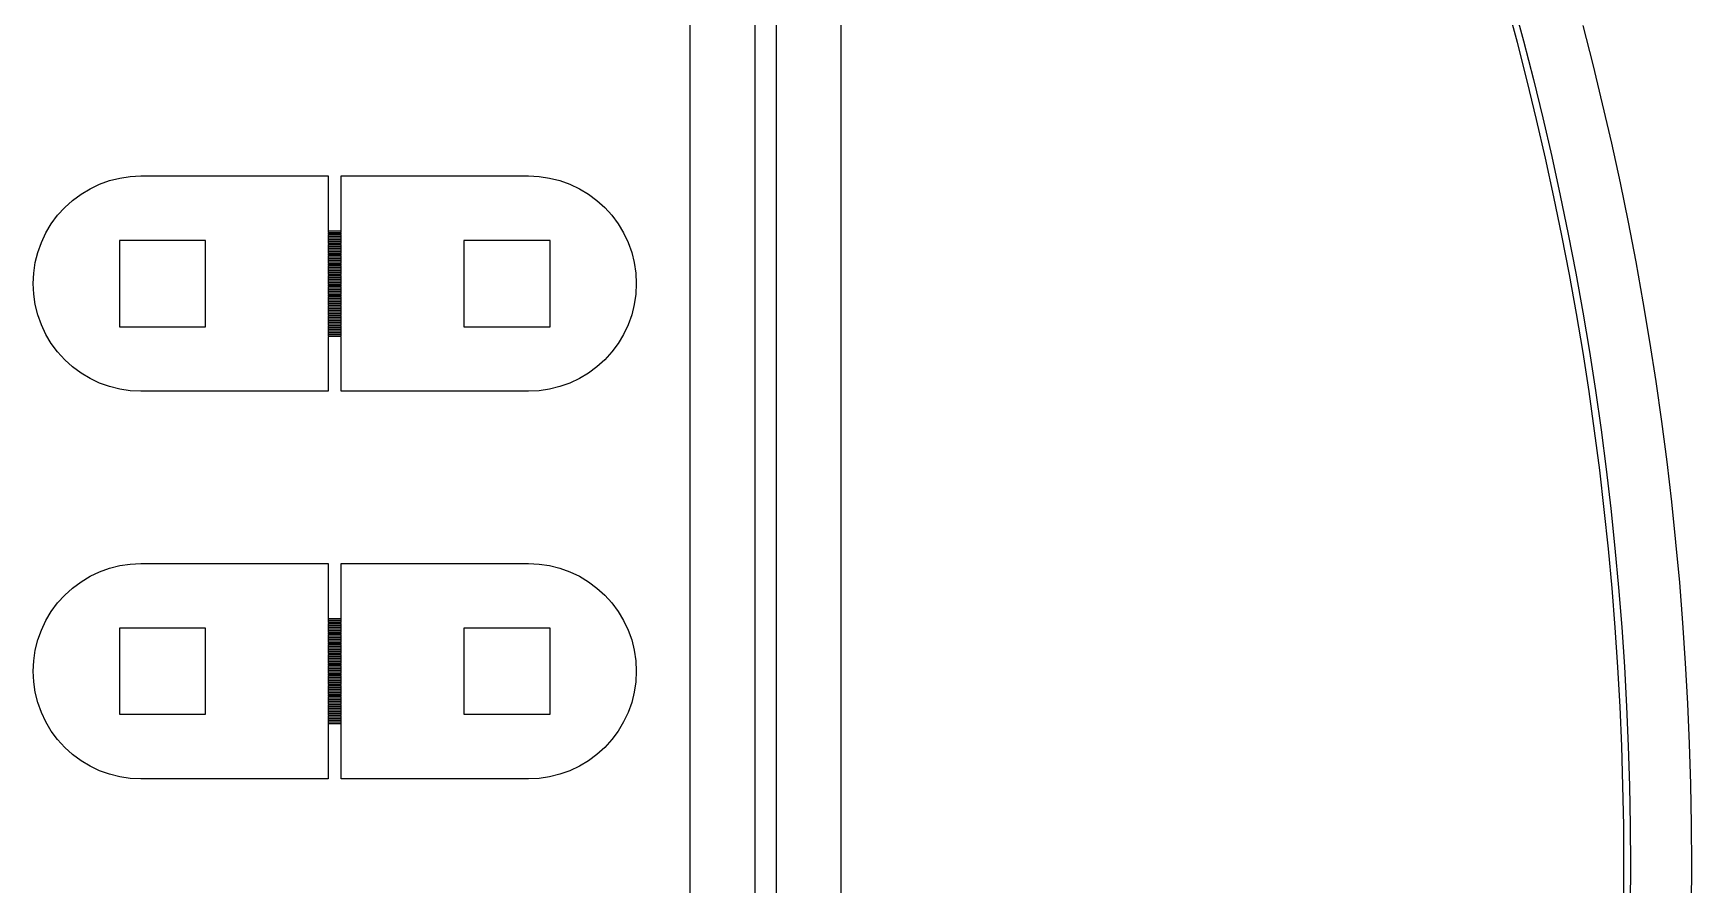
# Model space of a CAD drawing. Extents: x -17 to 130, y -40 to 112.
# Drawn here: x 92 to 130.5, y 35.54 to 55.32 of the extents above; entities that cross this region are included whole.
import ezdxf

# ---------------------------------------------------------------- set-up
doc = ezdxf.new("R2010")
doc.units = 0

msp = doc.modelspace()

# ---------------------------------------------------------------- linework, layer by layer
for p, q in [((110.75, 74.75), (110.75, -2.75)), ((109.25, -1.25), (109.25, 73.25)), ((108.75, 72.75), (108.75, -0.75)), ((107.25, 0.75), (107.25, 71.25)), ((126.451, 55.0958), (126.211, 55.9834)), ((126.355, 56.0235), (126.596, 55.134)), ((128.207, 54.588), (127.974, 55.4972)), ((126.68, 54.2053), (126.451, 55.0958)), ((126.596, 55.134), (126.825, 54.2417)), ((128.43, 53.6759), (128.207, 54.588)), ((126.898, 53.312), (126.68, 54.2053)), ((126.825, 54.2417), (127.043, 53.3467)), ((128.641, 52.7612), (128.43, 53.6759)), ((127.104, 52.4162), (126.898, 53.312)), ((127.043, 53.3467), (127.251, 52.449)), ((128.841, 51.844), (128.641, 52.7612)), ((127.3, 51.5178), (127.104, 52.4162)), ((127.251, 52.449), (127.447, 51.5489)), ((94.0123, 51.952), (94.255, 51.988)), ((94.255, 51.988), (94.5, 52)), ((94.5, 52), (98.85, 52)), ((98.85, 52), (98.85, 50.725)), ((99.15, 50.725), (99.15, 52)), ((99.15, 52), (103.5, 52)), ((103.5, 52), (103.745, 51.988)), ((103.745, 51.988), (103.988, 51.952)), ((93.1111, 51.5787), (93.3215, 51.7048)), ((93.3215, 51.7048), (93.5433, 51.8097)), ((93.5433, 51.8097), (93.7743, 51.8923)), ((93.7743, 51.8923), (94.0123, 51.952)), ((103.988, 51.952), (104.226, 51.8923)), ((104.226, 51.8923), (104.457, 51.8097)), ((104.457, 51.8097), (104.678, 51.7048)), ((104.678, 51.7048), (104.889, 51.5787)), ((129.03, 50.9244), (128.841, 51.844)), ((92.5675, 51.086), (92.7322, 51.2678)), ((92.7322, 51.2678), (92.914, 51.4325)), ((92.914, 51.4325), (93.1111, 51.5787)), ((104.889, 51.5787), (105.086, 51.4325)), ((105.086, 51.4325), (105.268, 51.2678)), ((105.268, 51.2678), (105.433, 51.086)), ((127.485, 50.6171), (127.3, 51.5178)), ((127.447, 51.5489), (127.632, 50.6464)), ((92.2952, 50.6785), (92.4213, 50.8889)), ((92.4213, 50.8889), (92.5675, 51.086)), ((105.433, 51.086), (105.579, 50.8889)), ((105.579, 50.8889), (105.705, 50.6785)), ((129.208, 50.0025), (129.03, 50.9244)), ((92.1077, 50.2257), (92.1903, 50.4567)), ((92.1903, 50.4567), (92.2952, 50.6785)), ((96, 50.5), (94, 50.5)), ((94, 50.5), (94, 48.5)), ((96, 48.5), (96, 50.5)), ((98.85, 50.725), (99.15, 50.725)), ((99.15, 50.715), (98.85, 50.715)), ((98.85, 50.715), (98.85, 50.685)), ((98.85, 50.685), (99.15, 50.685)), ((99.15, 50.675), (98.85, 50.675)), ((98.85, 50.675), (98.85, 50.645)), ((98.85, 50.645), (99.15, 50.645)), ((99.15, 50.635), (98.85, 50.635)), ((98.85, 50.635), (98.85, 50.605)), ((98.85, 50.605), (99.15, 50.605)), ((99.15, 50.595), (98.85, 50.595)), ((98.85, 50.595), (98.85, 50.565)), ((98.85, 50.565), (99.15, 50.565)), ((99.15, 50.555), (98.85, 50.555)), ((98.85, 50.555), (98.85, 50.525)), ((98.85, 50.525), (99.15, 50.525)), ((99.15, 50.515), (98.85, 50.515)), ((98.85, 50.515), (98.85, 50.485)), ((98.85, 50.485), (99.15, 50.485)), ((99.15, 50.475), (98.85, 50.475)), ((98.85, 50.475), (98.85, 50.445)), ((98.85, 50.445), (99.15, 50.445)), ((99.15, 50.435), (98.85, 50.435)), ((98.85, 50.435), (98.85, 50.405)), ((99.15, 50.685), (99.15, 50.715)), ((99.15, 50.645), (99.15, 50.675)), ((99.15, 50.605), (99.15, 50.635)), ((99.15, 50.565), (99.15, 50.595)), ((99.15, 50.525), (99.15, 50.555)), ((99.15, 50.485), (99.15, 50.515)), ((99.15, 50.445), (99.15, 50.475)), ((99.15, 50.405), (99.15, 50.435)), ((104, 50.5), (102, 50.5)), ((102, 50.5), (102, 48.5)), ((104, 48.5), (104, 50.5)), ((105.705, 50.6785), (105.81, 50.4567)), ((105.81, 50.4567), (105.892, 50.2257)), ((127.659, 49.7142), (127.485, 50.6171)), ((127.632, 50.6464), (127.807, 49.7417)), ((92.048, 49.9877), (92.1077, 50.2257)), ((98.85, 50.405), (99.15, 50.405)), ((99.15, 50.395), (98.85, 50.395)), ((98.85, 50.395), (98.85, 50.365)), ((98.85, 50.365), (99.15, 50.365)), ((99.15, 50.355), (98.85, 50.355)), ((98.85, 50.355), (98.85, 50.325)), ((98.85, 50.325), (99.15, 50.325)), ((99.15, 50.315), (98.85, 50.315)), ((98.85, 50.315), (98.85, 50.285)), ((98.85, 50.285), (99.15, 50.285)), ((99.15, 50.275), (98.85, 50.275)), ((98.85, 50.275), (98.85, 50.245)), ((98.85, 50.245), (99.15, 50.245)), ((99.15, 50.235), (98.85, 50.235)), ((98.85, 50.235), (98.85, 50.205)), ((98.85, 50.205), (99.15, 50.205)), ((99.15, 50.195), (98.85, 50.195)), ((98.85, 50.195), (98.85, 50.165)), ((98.85, 50.165), (99.15, 50.165)), ((99.15, 50.155), (98.85, 50.155)), ((98.85, 50.155), (98.85, 50.125)), ((98.85, 50.125), (99.15, 50.125)), ((99.15, 50.115), (98.85, 50.115)), ((98.85, 50.115), (98.85, 50.085)), ((98.85, 50.085), (99.15, 50.085)), ((99.15, 50.075), (98.85, 50.075)), ((98.85, 50.075), (98.85, 50.045)), ((99.15, 50.365), (99.15, 50.395)), ((99.15, 50.325), (99.15, 50.355)), ((99.15, 50.285), (99.15, 50.315)), ((99.15, 50.245), (99.15, 50.275)), ((99.15, 50.205), (99.15, 50.235)), ((99.15, 50.165), (99.15, 50.195)), ((99.15, 50.125), (99.15, 50.155)), ((99.15, 50.085), (99.15, 50.115)), ((99.15, 50.045), (99.15, 50.075)), ((105.892, 50.2257), (105.952, 49.9877)), ((92, 49.5), (92.012, 49.745)), ((92.012, 49.745), (92.048, 49.9877)), ((98.85, 50.045), (99.15, 50.045)), ((99.15, 50.035), (98.85, 50.035)), ((98.85, 50.035), (98.85, 50.005)), ((98.85, 50.005), (99.15, 50.005)), ((99.15, 49.995), (98.85, 49.995)), ((98.85, 49.995), (98.85, 49.965)), ((98.85, 49.965), (99.15, 49.965)), ((99.15, 49.955), (98.85, 49.955)), ((98.85, 49.955), (98.85, 49.925)), ((98.85, 49.925), (99.15, 49.925)), ((99.15, 49.915), (98.85, 49.915)), ((98.85, 49.915), (98.85, 49.885)), ((98.85, 49.885), (99.15, 49.885)), ((99.15, 49.875), (98.85, 49.875)), ((98.85, 49.875), (98.85, 49.845)), ((98.85, 49.845), (99.15, 49.845)), ((99.15, 49.835), (98.85, 49.835)), ((98.85, 49.835), (98.85, 49.805)), ((98.85, 49.805), (99.15, 49.805)), ((99.15, 49.795), (98.85, 49.795)), ((98.85, 49.795), (98.85, 49.765)), ((98.85, 49.765), (99.15, 49.765)), ((99.15, 49.755), (98.85, 49.755)), ((98.85, 49.755), (98.85, 49.725)), ((98.85, 49.725), (99.15, 49.725)), ((99.15, 49.715), (98.85, 49.715)), ((98.85, 49.715), (98.85, 49.685)), ((98.85, 49.685), (99.15, 49.685)), ((99.15, 49.675), (98.85, 49.675)), ((98.85, 49.675), (98.85, 49.645)), ((99.15, 50.005), (99.15, 50.035)), ((99.15, 49.965), (99.15, 49.995)), ((99.15, 49.925), (99.15, 49.955)), ((99.15, 49.885), (99.15, 49.915)), ((99.15, 49.845), (99.15, 49.875)), ((99.15, 49.805), (99.15, 49.835)), ((99.15, 49.765), (99.15, 49.795)), ((99.15, 49.725), (99.15, 49.755)), ((99.15, 49.685), (99.15, 49.715)), ((99.15, 49.645), (99.15, 49.675)), ((105.952, 49.9877), (105.988, 49.745)), ((105.988, 49.745), (106, 49.5)), ((127.822, 48.8093), (127.659, 49.7142)), ((127.807, 49.7417), (127.97, 48.835)), ((129.374, 49.0786), (129.208, 50.0025)), ((92.012, 49.255), (92, 49.5)), ((98.85, 49.645), (99.15, 49.645)), ((99.15, 49.635), (98.85, 49.635)), ((98.85, 49.635), (98.85, 49.605)), ((98.85, 49.605), (99.15, 49.605)), ((99.15, 49.595), (98.85, 49.595)), ((98.85, 49.595), (98.85, 49.565)), ((98.85, 49.565), (99.15, 49.565)), ((99.15, 49.555), (98.85, 49.555)), ((98.85, 49.555), (98.85, 49.525)), ((98.85, 49.525), (99.15, 49.525)), ((99.15, 49.515), (98.85, 49.515)), ((98.85, 49.515), (98.85, 49.485)), ((98.85, 49.485), (99.15, 49.485)), ((99.15, 49.475), (98.85, 49.475)), ((98.85, 49.475), (98.85, 49.445)), ((98.85, 49.445), (99.15, 49.445)), ((99.15, 49.435), (98.85, 49.435)), ((98.85, 49.435), (98.85, 49.405)), ((98.85, 49.405), (99.15, 49.405)), ((99.15, 49.395), (98.85, 49.395)), ((98.85, 49.395), (98.85, 49.365)), ((98.85, 49.365), (99.15, 49.365)), ((99.15, 49.355), (98.85, 49.355)), ((98.85, 49.355), (98.85, 49.325)), ((98.85, 49.325), (99.15, 49.325)), ((99.15, 49.315), (98.85, 49.315)), ((98.85, 49.315), (98.85, 49.285)), ((98.85, 49.285), (99.15, 49.285)), ((99.15, 49.605), (99.15, 49.635)), ((99.15, 49.565), (99.15, 49.595)), ((99.15, 49.525), (99.15, 49.555)), ((99.15, 49.485), (99.15, 49.515)), ((99.15, 49.445), (99.15, 49.475)), ((99.15, 49.405), (99.15, 49.435)), ((99.15, 49.365), (99.15, 49.395)), ((99.15, 49.325), (99.15, 49.355)), ((99.15, 49.285), (99.15, 49.315)), ((106, 49.5), (105.988, 49.255)), ((92.048, 49.0123), (92.012, 49.255)), ((92.1077, 48.7743), (92.048, 49.0123)), ((99.15, 49.275), (98.85, 49.275)), ((98.85, 49.275), (98.85, 49.245)), ((98.85, 49.245), (99.15, 49.245)), ((99.15, 49.235), (98.85, 49.235)), ((98.85, 49.235), (98.85, 49.205)), ((98.85, 49.205), (99.15, 49.205)), ((99.15, 49.195), (98.85, 49.195)), ((98.85, 49.195), (98.85, 49.165)), ((98.85, 49.165), (99.15, 49.165)), ((99.15, 49.155), (98.85, 49.155)), ((98.85, 49.155), (98.85, 49.125)), ((98.85, 49.125), (99.15, 49.125)), ((99.15, 49.115), (98.85, 49.115)), ((98.85, 49.115), (98.85, 49.085)), ((98.85, 49.085), (99.15, 49.085)), ((99.15, 49.075), (98.85, 49.075)), ((98.85, 49.075), (98.85, 49.045)), ((98.85, 49.045), (99.15, 49.045)), ((99.15, 49.035), (98.85, 49.035)), ((98.85, 49.035), (98.85, 49.005)), ((98.85, 49.005), (99.15, 49.005)), ((99.15, 48.995), (98.85, 48.995)), ((98.85, 48.995), (98.85, 48.965)), ((98.85, 48.965), (99.15, 48.965)), ((99.15, 48.955), (98.85, 48.955)), ((98.85, 48.955), (98.85, 48.925)), ((98.85, 48.925), (99.15, 48.925)), ((99.15, 48.915), (98.85, 48.915)), ((98.85, 48.915), (98.85, 48.885)), ((99.15, 49.245), (99.15, 49.275)), ((99.15, 49.205), (99.15, 49.235)), ((99.15, 49.165), (99.15, 49.195)), ((99.15, 49.125), (99.15, 49.155)), ((99.15, 49.085), (99.15, 49.115)), ((99.15, 49.045), (99.15, 49.075)), ((99.15, 49.005), (99.15, 49.035)), ((99.15, 48.965), (99.15, 48.995)), ((99.15, 48.925), (99.15, 48.955)), ((99.15, 48.885), (99.15, 48.915)), ((105.952, 49.0123), (105.892, 48.7743)), ((105.988, 49.255), (105.952, 49.0123)), ((129.529, 48.1526), (129.374, 49.0786)), ((92.1903, 48.5433), (92.1077, 48.7743)), ((92.2952, 48.3215), (92.1903, 48.5433)), ((98.85, 48.885), (99.15, 48.885)), ((99.15, 48.875), (98.85, 48.875)), ((98.85, 48.875), (98.85, 48.845)), ((98.85, 48.845), (99.15, 48.845)), ((99.15, 48.835), (98.85, 48.835)), ((98.85, 48.835), (98.85, 48.805)), ((98.85, 48.805), (99.15, 48.805)), ((99.15, 48.795), (98.85, 48.795)), ((98.85, 48.795), (98.85, 48.765)), ((98.85, 48.765), (99.15, 48.765)), ((99.15, 48.755), (98.85, 48.755)), ((98.85, 48.755), (98.85, 48.725)), ((98.85, 48.725), (99.15, 48.725)), ((99.15, 48.715), (98.85, 48.715)), ((98.85, 48.715), (98.85, 48.685)), ((98.85, 48.685), (99.15, 48.685)), ((99.15, 48.675), (98.85, 48.675)), ((98.85, 48.675), (98.85, 48.645)), ((98.85, 48.645), (99.15, 48.645)), ((99.15, 48.635), (98.85, 48.635)), ((98.85, 48.635), (98.85, 48.605)), ((98.85, 48.605), (99.15, 48.605)), ((99.15, 48.595), (98.85, 48.595)), ((98.85, 48.595), (98.85, 48.565)), ((98.85, 48.565), (99.15, 48.565)), ((99.15, 48.555), (98.85, 48.555)), ((98.85, 48.555), (98.85, 48.525)), ((98.85, 48.525), (99.15, 48.525)), ((99.15, 48.515), (98.85, 48.515)), ((98.85, 48.515), (98.85, 48.485)), ((99.15, 48.845), (99.15, 48.875)), ((99.15, 48.805), (99.15, 48.835)), ((99.15, 48.765), (99.15, 48.795)), ((99.15, 48.725), (99.15, 48.755)), ((99.15, 48.685), (99.15, 48.715)), ((99.15, 48.645), (99.15, 48.675)), ((99.15, 48.605), (99.15, 48.635)), ((99.15, 48.565), (99.15, 48.595)), ((99.15, 48.525), (99.15, 48.555)), ((99.15, 48.485), (99.15, 48.515)), ((105.81, 48.5433), (105.705, 48.3215)), ((105.892, 48.7743), (105.81, 48.5433)), ((127.974, 47.9024), (127.822, 48.8093)), ((127.97, 48.835), (128.122, 47.9263)), ((92.4213, 48.1111), (92.2952, 48.3215)), ((94, 48.5), (96, 48.5)), ((98.85, 48.485), (99.15, 48.485)), ((99.15, 48.475), (98.85, 48.475)), ((98.85, 48.475), (98.85, 48.445)), ((98.85, 48.445), (99.15, 48.445)), ((99.15, 48.435), (98.85, 48.435)), ((98.85, 48.435), (98.85, 48.405)), ((98.85, 48.405), (99.15, 48.405)), ((99.15, 48.395), (98.85, 48.395)), ((98.85, 48.395), (98.85, 48.365)), ((98.85, 48.365), (99.15, 48.365)), ((99.15, 48.355), (98.85, 48.355)), ((98.85, 48.355), (98.85, 48.325)), ((98.85, 48.325), (99.15, 48.325)), ((99.15, 48.315), (98.85, 48.315)), ((98.85, 48.315), (98.85, 48.285)), ((98.85, 48.285), (99.15, 48.285)), ((99.15, 48.275), (98.85, 48.275)), ((98.85, 48.275), (98.85, 47)), ((99.15, 48.445), (99.15, 48.475)), ((99.15, 48.405), (99.15, 48.435)), ((99.15, 48.365), (99.15, 48.395)), ((99.15, 48.325), (99.15, 48.355)), ((99.15, 48.285), (99.15, 48.315)), ((99.15, 47), (99.15, 48.275)), ((102, 48.5), (104, 48.5)), ((105.705, 48.3215), (105.579, 48.1111)), ((129.672, 47.2249), (129.529, 48.1526)), ((92.5675, 47.914), (92.4213, 48.1111)), ((92.7322, 47.7322), (92.5675, 47.914)), ((105.433, 47.914), (105.268, 47.7322)), ((105.579, 48.1111), (105.433, 47.914)), ((128.114, 46.9938), (127.974, 47.9024)), ((128.122, 47.9263), (128.262, 47.0158)), ((92.914, 47.5675), (92.7322, 47.7322)), ((93.1111, 47.4213), (92.914, 47.5675)), ((93.3215, 47.2952), (93.1111, 47.4213)), ((104.889, 47.4213), (104.678, 47.2952)), ((105.086, 47.5675), (104.889, 47.4213)), ((105.268, 47.7322), (105.086, 47.5675)), ((93.5433, 47.1903), (93.3215, 47.2952)), ((93.7743, 47.1077), (93.5433, 47.1903)), ((94.0123, 47.048), (93.7743, 47.1077)), ((94.255, 47.012), (94.0123, 47.048)), ((94.5, 47), (94.255, 47.012)), ((98.85, 47), (94.5, 47)), ((103.5, 47), (99.15, 47)), ((103.745, 47.012), (103.5, 47)), ((103.988, 47.048), (103.745, 47.012)), ((104.226, 47.1077), (103.988, 47.048)), ((104.457, 47.1903), (104.226, 47.1077)), ((104.678, 47.2952), (104.457, 47.1903)), ((128.243, 46.0835), (128.114, 46.9938)), ((128.262, 47.0158), (128.392, 46.1036)), ((129.804, 46.2954), (129.672, 47.2249)), ((129.925, 45.3644), (129.804, 46.2954)), ((128.362, 45.1716), (128.243, 46.0835)), ((128.392, 46.1036), (128.51, 45.19)), ((128.468, 44.2584), (128.362, 45.1716)), ((128.51, 45.19), (128.618, 44.2749)), ((130.034, 44.432), (129.925, 45.3644)), ((130.132, 43.4983), (130.034, 44.432)), ((128.564, 43.3439), (128.468, 44.2584)), ((128.618, 44.2749), (128.713, 43.3586)), ((128.649, 42.4284), (128.564, 43.3439)), ((128.713, 43.3586), (128.798, 42.4412)), ((130.218, 42.5635), (130.132, 43.4983)), ((93.3215, 42.7048), (93.5433, 42.8097)), ((93.5433, 42.8097), (93.7743, 42.8923)), ((93.7743, 42.8923), (94.0123, 42.952)), ((94.0123, 42.952), (94.255, 42.988)), ((94.255, 42.988), (94.5, 43)), ((94.5, 43), (98.85, 43)), ((98.85, 43), (98.85, 41.725)), ((99.15, 41.725), (99.15, 43)), ((99.15, 43), (103.5, 43)), ((103.5, 43), (103.745, 42.988)), ((103.745, 42.988), (103.988, 42.952)), ((103.988, 42.952), (104.226, 42.8923)), ((104.226, 42.8923), (104.457, 42.8097)), ((104.457, 42.8097), (104.678, 42.7048)), ((92.7322, 42.2678), (92.914, 42.4325)), ((92.914, 42.4325), (93.1111, 42.5787)), ((93.1111, 42.5787), (93.3215, 42.7048)), ((104.678, 42.7048), (104.889, 42.5787)), ((104.889, 42.5787), (105.086, 42.4325)), ((105.086, 42.4325), (105.268, 42.2678)), ((128.722, 41.5118), (128.649, 42.4284)), ((128.798, 42.4412), (128.872, 41.5229)), ((130.293, 41.6277), (130.218, 42.5635)), ((92.4213, 41.8889), (92.5675, 42.086)), ((92.5675, 42.086), (92.7322, 42.2678)), ((105.268, 42.2678), (105.433, 42.086)), ((105.433, 42.086), (105.579, 41.8889)), ((92.1903, 41.4567), (92.2952, 41.6785)), ((92.2952, 41.6785), (92.4213, 41.8889)), ((98.85, 41.725), (99.15, 41.725)), ((99.15, 41.715), (98.85, 41.715)), ((98.85, 41.715), (98.85, 41.685)), ((98.85, 41.685), (99.15, 41.685)), ((99.15, 41.675), (98.85, 41.675)), ((98.85, 41.675), (98.85, 41.645)), ((98.85, 41.645), (99.15, 41.645)), ((99.15, 41.635), (98.85, 41.635)), ((98.85, 41.635), (98.85, 41.605)), ((98.85, 41.605), (99.15, 41.605)), ((99.15, 41.595), (98.85, 41.595)), ((98.85, 41.595), (98.85, 41.565)), ((99.15, 41.685), (99.15, 41.715)), ((99.15, 41.645), (99.15, 41.675)), ((99.15, 41.605), (99.15, 41.635)), ((99.15, 41.565), (99.15, 41.595)), ((105.579, 41.8889), (105.705, 41.6785)), ((105.705, 41.6785), (105.81, 41.4567)), ((130.356, 40.691), (130.293, 41.6277)), ((92.048, 40.9877), (92.1077, 41.2257)), ((92.1077, 41.2257), (92.1903, 41.4567)), ((96, 41.5), (94, 41.5)), ((94, 41.5), (94, 39.5)), ((96, 39.5), (96, 41.5)), ((98.85, 41.565), (99.15, 41.565)), ((99.15, 41.555), (98.85, 41.555)), ((98.85, 41.555), (98.85, 41.525)), ((98.85, 41.525), (99.15, 41.525)), ((99.15, 41.515), (98.85, 41.515)), ((98.85, 41.515), (98.85, 41.485)), ((98.85, 41.485), (99.15, 41.485)), ((99.15, 41.475), (98.85, 41.475)), ((98.85, 41.475), (98.85, 41.445)), ((98.85, 41.445), (99.15, 41.445)), ((99.15, 41.435), (98.85, 41.435)), ((98.85, 41.435), (98.85, 41.405)), ((98.85, 41.405), (99.15, 41.405)), ((99.15, 41.395), (98.85, 41.395)), ((98.85, 41.395), (98.85, 41.365)), ((98.85, 41.365), (99.15, 41.365)), ((99.15, 41.355), (98.85, 41.355)), ((98.85, 41.355), (98.85, 41.325)), ((98.85, 41.325), (99.15, 41.325)), ((99.15, 41.315), (98.85, 41.315)), ((98.85, 41.315), (98.85, 41.285)), ((98.85, 41.285), (99.15, 41.285)), ((99.15, 41.275), (98.85, 41.275)), ((98.85, 41.275), (98.85, 41.245)), ((98.85, 41.245), (99.15, 41.245)), ((99.15, 41.235), (98.85, 41.235)), ((98.85, 41.235), (98.85, 41.205)), ((98.85, 41.205), (99.15, 41.205)), ((99.15, 41.195), (98.85, 41.195)), ((98.85, 41.195), (98.85, 41.165)), ((99.15, 41.525), (99.15, 41.555)), ((99.15, 41.485), (99.15, 41.515)), ((99.15, 41.445), (99.15, 41.475)), ((99.15, 41.405), (99.15, 41.435)), ((99.15, 41.365), (99.15, 41.395)), ((99.15, 41.325), (99.15, 41.355)), ((99.15, 41.285), (99.15, 41.315)), ((99.15, 41.245), (99.15, 41.275)), ((99.15, 41.205), (99.15, 41.235)), ((99.15, 41.165), (99.15, 41.195)), ((104, 41.5), (102, 41.5)), ((102, 41.5), (102, 39.5)), ((104, 39.5), (104, 41.5)), ((105.81, 41.4567), (105.892, 41.2257)), ((105.892, 41.2257), (105.952, 40.9877)), ((128.784, 40.5945), (128.722, 41.5118)), ((128.872, 41.5229), (128.934, 40.6037)), ((92.012, 40.745), (92.048, 40.9877)), ((98.85, 41.165), (99.15, 41.165)), ((99.15, 41.155), (98.85, 41.155)), ((98.85, 41.155), (98.85, 41.125)), ((98.85, 41.125), (99.15, 41.125)), ((99.15, 41.115), (98.85, 41.115)), ((98.85, 41.115), (98.85, 41.085)), ((98.85, 41.085), (99.15, 41.085)), ((99.15, 41.075), (98.85, 41.075)), ((98.85, 41.075), (98.85, 41.045)), ((98.85, 41.045), (99.15, 41.045)), ((99.15, 41.035), (98.85, 41.035)), ((98.85, 41.035), (98.85, 41.005)), ((98.85, 41.005), (99.15, 41.005)), ((99.15, 40.995), (98.85, 40.995)), ((98.85, 40.995), (98.85, 40.965)), ((98.85, 40.965), (99.15, 40.965)), ((99.15, 40.955), (98.85, 40.955)), ((98.85, 40.955), (98.85, 40.925)), ((98.85, 40.925), (99.15, 40.925)), ((99.15, 40.915), (98.85, 40.915)), ((98.85, 40.915), (98.85, 40.885)), ((98.85, 40.885), (99.15, 40.885)), ((99.15, 40.875), (98.85, 40.875)), ((98.85, 40.875), (98.85, 40.845)), ((98.85, 40.845), (99.15, 40.845)), ((99.15, 40.835), (98.85, 40.835)), ((98.85, 40.835), (98.85, 40.805)), ((99.15, 41.125), (99.15, 41.155)), ((99.15, 41.085), (99.15, 41.115)), ((99.15, 41.045), (99.15, 41.075)), ((99.15, 41.005), (99.15, 41.035)), ((99.15, 40.965), (99.15, 40.995)), ((99.15, 40.925), (99.15, 40.955)), ((99.15, 40.885), (99.15, 40.915)), ((99.15, 40.845), (99.15, 40.875)), ((99.15, 40.805), (99.15, 40.835)), ((105.952, 40.9877), (105.988, 40.745)), ((92, 40.5), (92.012, 40.745)), ((92.012, 40.255), (92, 40.5)), ((98.85, 40.805), (99.15, 40.805)), ((99.15, 40.795), (98.85, 40.795)), ((98.85, 40.795), (98.85, 40.765)), ((98.85, 40.765), (99.15, 40.765)), ((99.15, 40.755), (98.85, 40.755)), ((98.85, 40.755), (98.85, 40.725)), ((98.85, 40.725), (99.15, 40.725)), ((99.15, 40.715), (98.85, 40.715)), ((98.85, 40.715), (98.85, 40.685)), ((98.85, 40.685), (99.15, 40.685)), ((99.15, 40.675), (98.85, 40.675)), ((98.85, 40.675), (98.85, 40.645)), ((98.85, 40.645), (99.15, 40.645)), ((99.15, 40.635), (98.85, 40.635)), ((98.85, 40.635), (98.85, 40.605)), ((98.85, 40.605), (99.15, 40.605)), ((99.15, 40.595), (98.85, 40.595)), ((98.85, 40.595), (98.85, 40.565)), ((98.85, 40.565), (99.15, 40.565)), ((99.15, 40.555), (98.85, 40.555)), ((98.85, 40.555), (98.85, 40.525)), ((98.85, 40.525), (99.15, 40.525)), ((99.15, 40.515), (98.85, 40.515)), ((98.85, 40.515), (98.85, 40.485)), ((98.85, 40.485), (99.15, 40.485)), ((99.15, 40.475), (98.85, 40.475)), ((98.85, 40.475), (98.85, 40.445)), ((98.85, 40.445), (99.15, 40.445)), ((99.15, 40.435), (98.85, 40.435)), ((98.85, 40.435), (98.85, 40.405)), ((99.15, 40.765), (99.15, 40.795)), ((99.15, 40.725), (99.15, 40.755)), ((99.15, 40.685), (99.15, 40.715)), ((99.15, 40.645), (99.15, 40.675)), ((99.15, 40.605), (99.15, 40.635)), ((99.15, 40.565), (99.15, 40.595)), ((99.15, 40.525), (99.15, 40.555)), ((99.15, 40.485), (99.15, 40.515)), ((99.15, 40.445), (99.15, 40.475)), ((99.15, 40.405), (99.15, 40.435)), ((105.988, 40.745), (106, 40.5)), ((106, 40.5), (105.988, 40.255)), ((128.835, 39.6764), (128.784, 40.5945)), ((128.934, 40.6037), (128.985, 39.6837)), ((130.408, 39.7537), (130.356, 40.691)), ((92.048, 40.0123), (92.012, 40.255)), ((98.85, 40.405), (99.15, 40.405)), ((99.15, 40.395), (98.85, 40.395)), ((98.85, 40.395), (98.85, 40.365)), ((98.85, 40.365), (99.15, 40.365)), ((99.15, 40.355), (98.85, 40.355)), ((98.85, 40.355), (98.85, 40.325)), ((98.85, 40.325), (99.15, 40.325)), ((99.15, 40.315), (98.85, 40.315)), ((98.85, 40.315), (98.85, 40.285)), ((98.85, 40.285), (99.15, 40.285)), ((99.15, 40.275), (98.85, 40.275)), ((98.85, 40.275), (98.85, 40.245)), ((98.85, 40.245), (99.15, 40.245)), ((99.15, 40.235), (98.85, 40.235)), ((98.85, 40.235), (98.85, 40.205)), ((98.85, 40.205), (99.15, 40.205)), ((99.15, 40.195), (98.85, 40.195)), ((98.85, 40.195), (98.85, 40.165)), ((98.85, 40.165), (99.15, 40.165)), ((99.15, 40.155), (98.85, 40.155)), ((98.85, 40.155), (98.85, 40.125)), ((98.85, 40.125), (99.15, 40.125)), ((99.15, 40.115), (98.85, 40.115)), ((98.85, 40.115), (98.85, 40.085)), ((98.85, 40.085), (99.15, 40.085)), ((99.15, 40.075), (98.85, 40.075)), ((98.85, 40.075), (98.85, 40.045)), ((98.85, 40.045), (99.15, 40.045)), ((99.15, 40.365), (99.15, 40.395)), ((99.15, 40.325), (99.15, 40.355)), ((99.15, 40.285), (99.15, 40.315)), ((99.15, 40.245), (99.15, 40.275)), ((99.15, 40.205), (99.15, 40.235)), ((99.15, 40.165), (99.15, 40.195)), ((99.15, 40.125), (99.15, 40.155)), ((99.15, 40.085), (99.15, 40.115)), ((99.15, 40.045), (99.15, 40.075)), ((105.988, 40.255), (105.952, 40.0123)), ((92.1077, 39.7743), (92.048, 40.0123)), ((92.1903, 39.5433), (92.1077, 39.7743)), ((99.15, 40.035), (98.85, 40.035)), ((98.85, 40.035), (98.85, 40.005)), ((98.85, 40.005), (99.15, 40.005)), ((99.15, 39.995), (98.85, 39.995)), ((98.85, 39.995), (98.85, 39.965)), ((98.85, 39.965), (99.15, 39.965)), ((99.15, 39.955), (98.85, 39.955)), ((98.85, 39.955), (98.85, 39.925)), ((98.85, 39.925), (99.15, 39.925)), ((99.15, 39.915), (98.85, 39.915)), ((98.85, 39.915), (98.85, 39.885)), ((98.85, 39.885), (99.15, 39.885)), ((99.15, 39.875), (98.85, 39.875)), ((98.85, 39.875), (98.85, 39.845)), ((98.85, 39.845), (99.15, 39.845)), ((99.15, 39.835), (98.85, 39.835)), ((98.85, 39.835), (98.85, 39.805)), ((98.85, 39.805), (99.15, 39.805)), ((99.15, 39.795), (98.85, 39.795)), ((98.85, 39.795), (98.85, 39.765)), ((98.85, 39.765), (99.15, 39.765)), ((99.15, 39.755), (98.85, 39.755)), ((98.85, 39.755), (98.85, 39.725)), ((98.85, 39.725), (99.15, 39.725)), ((99.15, 39.715), (98.85, 39.715)), ((98.85, 39.715), (98.85, 39.685)), ((98.85, 39.685), (99.15, 39.685)), ((99.15, 39.675), (98.85, 39.675)), ((98.85, 39.675), (98.85, 39.645)), ((99.15, 40.005), (99.15, 40.035)), ((99.15, 39.965), (99.15, 39.995)), ((99.15, 39.925), (99.15, 39.955)), ((99.15, 39.885), (99.15, 39.915)), ((99.15, 39.845), (99.15, 39.875)), ((99.15, 39.805), (99.15, 39.835)), ((99.15, 39.765), (99.15, 39.795)), ((99.15, 39.725), (99.15, 39.755)), ((99.15, 39.685), (99.15, 39.715)), ((99.15, 39.645), (99.15, 39.675)), ((105.892, 39.7743), (105.81, 39.5433)), ((105.952, 40.0123), (105.892, 39.7743)), ((128.874, 38.7578), (128.835, 39.6764)), ((128.985, 39.6837), (129.024, 38.7633)), ((130.448, 38.8158), (130.408, 39.7537)), ((92.2952, 39.3215), (92.1903, 39.5433)), ((92.4213, 39.1111), (92.2952, 39.3215)), ((94, 39.5), (96, 39.5)), ((98.85, 39.645), (99.15, 39.645)), ((99.15, 39.635), (98.85, 39.635)), ((98.85, 39.635), (98.85, 39.605)), ((98.85, 39.605), (99.15, 39.605)), ((99.15, 39.595), (98.85, 39.595)), ((98.85, 39.595), (98.85, 39.565)), ((98.85, 39.565), (99.15, 39.565)), ((99.15, 39.555), (98.85, 39.555)), ((98.85, 39.555), (98.85, 39.525)), ((98.85, 39.525), (99.15, 39.525)), ((99.15, 39.515), (98.85, 39.515)), ((98.85, 39.515), (98.85, 39.485)), ((98.85, 39.485), (99.15, 39.485)), ((99.15, 39.475), (98.85, 39.475)), ((98.85, 39.475), (98.85, 39.445)), ((98.85, 39.445), (99.15, 39.445)), ((99.15, 39.435), (98.85, 39.435)), ((98.85, 39.435), (98.85, 39.405)), ((98.85, 39.405), (99.15, 39.405)), ((99.15, 39.395), (98.85, 39.395)), ((98.85, 39.395), (98.85, 39.365)), ((98.85, 39.365), (99.15, 39.365)), ((99.15, 39.355), (98.85, 39.355)), ((98.85, 39.355), (98.85, 39.325)), ((98.85, 39.325), (99.15, 39.325)), ((99.15, 39.315), (98.85, 39.315)), ((98.85, 39.315), (98.85, 39.285)), ((98.85, 39.285), (99.15, 39.285)), ((99.15, 39.275), (98.85, 39.275)), ((98.85, 39.275), (98.85, 38)), ((99.15, 39.605), (99.15, 39.635)), ((99.15, 39.565), (99.15, 39.595)), ((99.15, 39.525), (99.15, 39.555)), ((99.15, 39.485), (99.15, 39.515)), ((99.15, 39.445), (99.15, 39.475)), ((99.15, 39.405), (99.15, 39.435)), ((99.15, 39.365), (99.15, 39.395)), ((99.15, 39.325), (99.15, 39.355)), ((99.15, 39.285), (99.15, 39.315)), ((99.15, 38), (99.15, 39.275)), ((102, 39.5), (104, 39.5)), ((105.705, 39.3215), (105.579, 39.1111)), ((105.81, 39.5433), (105.705, 39.3215)), ((92.5675, 38.914), (92.4213, 39.1111)), ((92.7322, 38.7322), (92.5675, 38.914)), ((105.433, 38.914), (105.268, 38.7322)), ((105.579, 39.1111), (105.433, 38.914)), ((92.914, 38.5675), (92.7322, 38.7322)), ((93.1111, 38.4213), (92.914, 38.5675)), ((105.086, 38.5675), (104.889, 38.4213)), ((105.268, 38.7322), (105.086, 38.5675)), ((128.902, 37.8387), (128.874, 38.7578)), ((129.024, 38.7633), (129.052, 37.8424)), ((130.477, 37.8774), (130.448, 38.8158)), ((93.3215, 38.2952), (93.1111, 38.4213)), ((93.5433, 38.1903), (93.3215, 38.2952)), ((93.7743, 38.1077), (93.5433, 38.1903)), ((104.457, 38.1903), (104.226, 38.1077)), ((104.678, 38.2952), (104.457, 38.1903)), ((104.889, 38.4213), (104.678, 38.2952)), ((94.0123, 38.048), (93.7743, 38.1077)), ((94.255, 38.012), (94.0123, 38.048)), ((94.5, 38), (94.255, 38.012)), ((98.85, 38), (94.5, 38)), ((103.5, 38), (99.15, 38)), ((103.745, 38.012), (103.5, 38)), ((103.988, 38.048), (103.745, 38.012)), ((104.226, 38.1077), (103.988, 38.048)), ((128.919, 36.9194), (128.902, 37.8387)), ((129.052, 37.8424), (129.069, 36.9213)), ((130.494, 36.9388), (130.477, 37.8774)), ((128.925, 36), (128.919, 36.9194)), ((129.069, 36.9213), (129.075, 36)), ((130.5, 36), (130.494, 36.9388)), ((128.919, 35.0806), (128.925, 36)), ((129.075, 36), (129.069, 35.0787)), ((130.494, 35.0612), (130.5, 36))]:
    msp.add_line(p, q)

doc.saveas('drawing.dxf')
